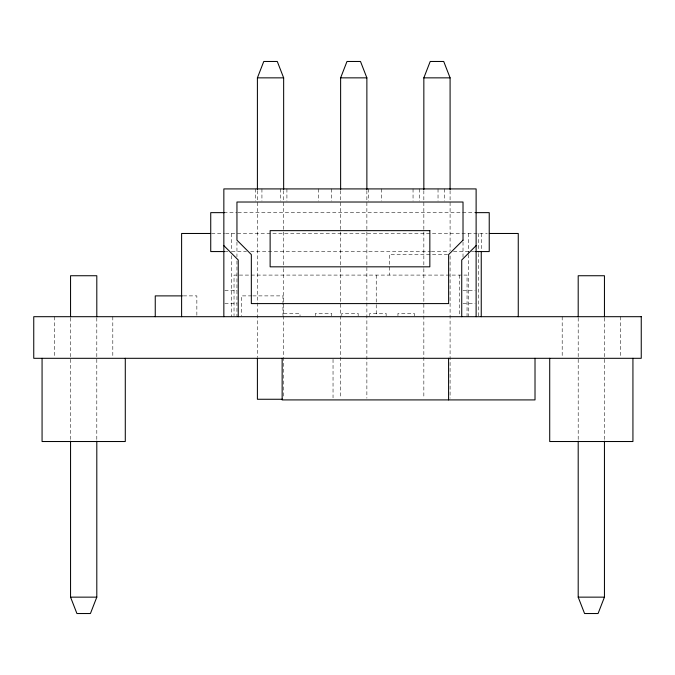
<?xml version="1.0" encoding="UTF-8"?>
<svg xmlns="http://www.w3.org/2000/svg" width="675" height="675" viewBox="0 0 675 675"><rect width="100%" height="100%" fill="white"/><g stroke="black" fill="none" stroke-linecap="round" stroke-linejoin="round"><path stroke-width="0.51" stroke-dasharray="3.38 2.53" d="M223.847 212.642L237.009 212.642M237.997 212.642L475.116 212.642M211.587 233.474L224.581 233.474M225.577 233.474L487.274 233.474M224.851 251.564L227.88 251.564M231.753 251.564L246.468 251.564M250.619 251.564L430.422 251.564M431.426 251.564L449.347 251.564M453.499 251.564L470.315 251.564M471.361 251.564L476.12 251.564M447.652 254.281L389.399 254.281L389.399 275.088M224.851 290.486L236.95 290.486M463.016 290.486L475.116 290.486M183.33 295.886L196.855 295.886L196.855 315.655M251.75 295.886L241.346 295.886L241.346 315.655M252.788 295.886L282.96 295.886L282.96 315.655M224.851 303.59L236.95 303.59M463.016 303.59L475.116 303.59M283.643 313.419L300.021 313.419L300.021 315.875M620.443 316.693L620.443 357.261M604.446 317.891L604.446 440.134M578.197 317.891L578.197 440.134M562.191 316.693L562.191 357.261M481.25 233.474L481.25 250.332M478.575 233.474L478.575 252.442M478.575 253.488L478.575 316.693M468.323 233.474L468.323 253.488M468.323 254.543L468.323 316.693M467.049 316.693L467.049 275.088L234.031 275.088L234.031 315.655M463.016 242.004L463.016 257.842M459.456 275.088L459.456 315.655M450.09 190.603L450.09 250.67M450.09 255.943L450.09 398.208M444.589 188.916L444.589 201.015M438.033 188.916L438.033 201.015M423.841 190.603L423.841 267.536M423.841 268.591L423.841 398.208M419.605 188.916L419.605 201.015M414.323 315.875L414.323 313.419L397.946 313.419L397.946 315.875M413.049 188.916L413.049 201.015M386.134 315.875L386.134 313.419L369.757 313.419L369.757 315.875M381.518 188.916L381.518 201.015M376.237 275.088L376.237 315.655M368.415 188.916L368.415 201.015M366.871 190.603L366.871 398.208M358.172 315.875L358.172 313.419L341.795 313.419L341.795 315.875M340.622 190.603L340.622 267.536M340.622 268.591L340.622 398.208M333.037 359.345L333.037 397.837M331.754 315.875L331.754 313.419L315.377 313.419L315.377 315.875M331.552 188.916L331.552 201.015M318.448 188.916L318.448 201.015M286.917 188.916L286.917 201.015M283.652 190.603L283.652 267.536M283.652 268.591L283.652 398.208M280.361 188.916L280.361 201.015M261.934 188.916L261.934 201.015M257.403 190.603L257.403 357.109M255.378 188.916L255.378 201.015M236.95 242.004L236.95 256.787M236.95 260.938L236.95 316.693M231.533 233.474L231.533 251.387M231.533 255.597L231.533 316.693M112.809 316.693L112.809 357.261M96.803 317.891L96.803 440.134M70.554 317.891L70.554 440.134M54.557 316.693L54.557 357.261"/><path stroke-width="1.01" d="M257.403 189.548L257.403 77.853L263.773 61.467L277.282 61.467L283.652 77.853L283.652 189.548M96.803 441.188L96.803 597.147L90.433 613.533L76.925 613.533L70.554 597.147L70.554 441.188M340.622 189.548L340.622 77.853L346.992 61.467L360.501 61.467L366.871 77.853L366.871 189.548M423.841 189.548L423.841 77.853L430.211 61.467L443.72 61.467L450.09 77.853L450.09 189.548M604.446 441.188L604.446 597.147L598.075 613.533L584.567 613.533L578.197 597.147L578.197 441.188M476.12 245.616L461.734 260.002L461.734 316.693M257.403 77.853L283.652 77.853M340.622 77.853L366.871 77.853M423.841 77.853L450.09 77.853M224.404 212.642L210.735 212.642L210.735 251.564L224.404 251.564M475.563 212.642L489.232 212.642L489.232 251.564L475.563 251.564M210.583 233.474L181.609 233.474L181.609 316.693M489.274 233.474L518.257 233.474L518.257 316.693M182.292 295.886L155.25 295.886L155.25 316.693M282.606 399.262L257.403 399.262L257.403 358.163M70.554 597.147L96.803 597.147M578.197 597.147L604.446 597.147M223.847 245.616L238.233 260.002L238.233 316.693M632.931 358.307L632.931 441.526L549.712 441.526L549.712 358.307M604.446 316.837L604.446 275.738L578.197 275.738L578.197 316.837M535.013 358.307L535.013 399.912L282.15 399.912L282.15 358.307M481.25 251.387L481.25 316.693M476.12 316.693L476.12 188.916L223.847 188.916L223.847 316.693M448.588 358.307L448.588 399.912M125.288 358.307L125.288 441.526L42.069 441.526L42.069 358.307M96.803 316.837L96.803 275.738L70.554 275.738L70.554 316.837M463.016 240.182L448.63 254.568L448.63 303.59L251.336 303.59L251.336 254.568L236.95 240.182L236.95 202.019L463.016 202.019L463.016 240.182M429.84 230.648L270.127 230.648L270.127 266.827L429.84 266.827L429.84 230.648M641.25 316.693L33.75 316.693L33.75 358.307L641.25 358.307L641.25 316.693"/></g></svg>
